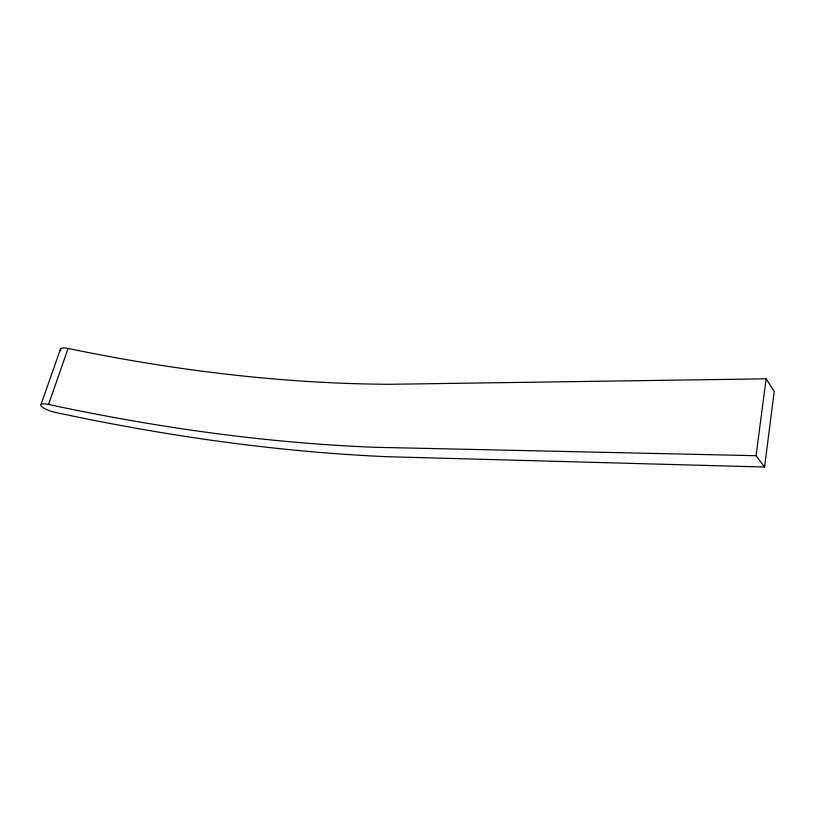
<?xml version="1.0" encoding="UTF-8"?>
<svg xmlns="http://www.w3.org/2000/svg" width="815" height="815" viewBox="0 0 815 815"><rect width="100%" height="100%" fill="white"/><g stroke="black" fill="none" stroke-linecap="round" stroke-linejoin="round"><path stroke-width="1.22" d="M764.572 467.036L756.065 455.697L374.493 447.272C264.824 442.922 155.797 427.406 48.533 404.444A11.563 2.954 18 0 0 41.229 406.125A11.563 2.954 18 0 0 55.002 412.319C164.386 435.811 275.531 451.795 387.359 456.716L764.572 467.036L774.25 391.312L766.12 378.822L390.018 384.293C281.837 383.702 173.972 370.397 68.114 348.453A11.369 3.403 18.6 0 0 60.768 350.684M756.065 455.697L766.12 378.822M48.533 404.444L68.114 348.453M41.005 404.474L60.605 348.779"/></g></svg>
